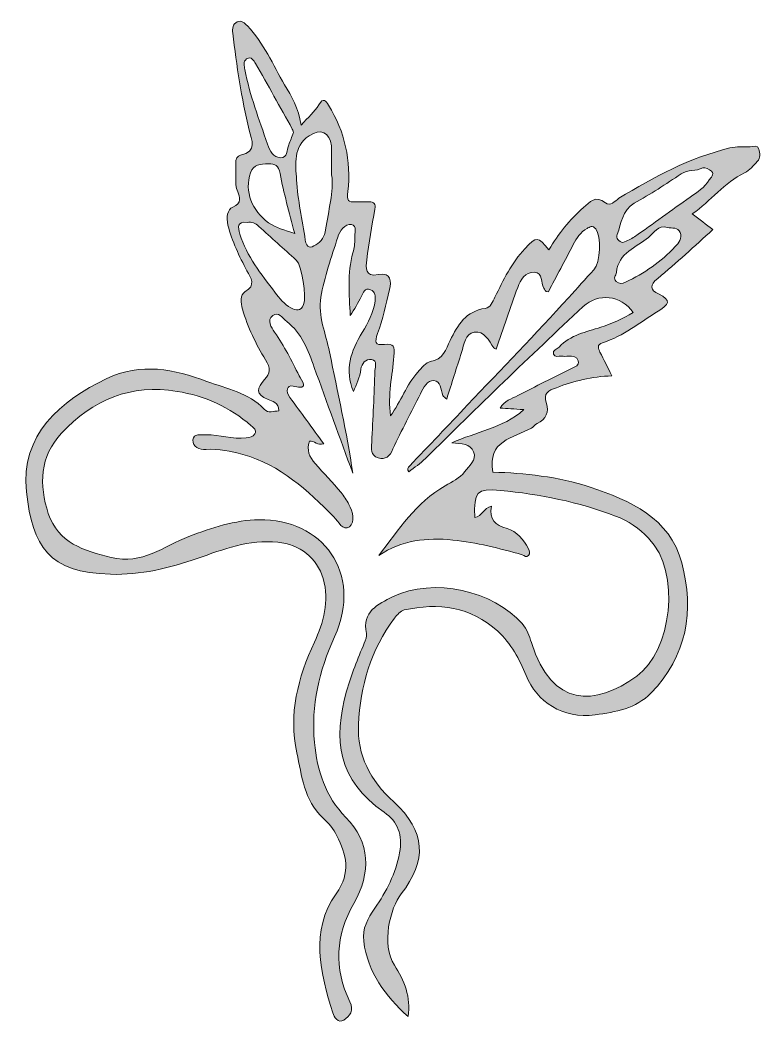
# Model space of a CAD drawing. Extents: x 607 to 1230, y -1548 to -332.
# Drawn here: x 691 to 1149, y -953 to -332 of the extents above; entities that cross this region are included whole.
import ezdxf

# ---------------------------------------------------------------- set-up
doc = ezdxf.new("R2010")
doc.units = 0
doc.header["$MEASUREMENT"] = 0
doc.layers.add('katman 1', color=7, linetype='Continuous')

# ---------------------------------------------------------------- blocks, each defined once
blk = doc.blocks.new('block 2')
at = {"layer": 'katman 1', "true_color": 0x020202}
h = blk.add_hatch(color=18, dxfattribs=at)
h.dxf.hatch_style = 2
edge = h.paths.add_edge_path()
edge.add_spline(control_points=[(1148.14, -411.81), (1147.4, -409.2), (1144.57, -410.23), (1142.7, -410.3), (1138.55, -410.46), (1134.5, -410.07), (1130.27, -411.09), (1105.37, -417.13), (1083.14, -428.89), (1061.62, -442.24), (1058.99, -443.86), (1056.18, -447.52), (1053.29, -445.12), (1047.04, -439.92), (1043.57, -444.58), (1039.69, -447.99), (1031.16, -455.48), (1024.02, -464.16), (1018.31, -474.09), (1011.29, -465.71), (1010.89, -465.62), (1003.41, -473.42), (995.13, -482.09), (990.08, -492.82), (984.84, -503.38), (983.36, -506.33), (982.25, -509.83), (978.82, -510.31), (966.94, -512.01), (961.82, -520.6), (957.17, -530.13), (954.49, -535.62), (952.87, -542), (944.83, -543.26), (942.26, -543.66), (939.46, -547.06), (937.07, -549.8), (930.15, -557.69), (926.78, -567.71), (920.26, -576.77), (918.41, -563.62), (921.47, -551.82), (922.31, -540), (922.78, -533.5), (922.51, -532.09), (916.5, -532.65), (910.64, -533.21), (910.34, -531.21), (912.26, -525.9), (915.45, -517.12), (917.58, -507.9), (919.56, -498.75), (920.66, -493.71), (921.14, -487.94), (912.7, -489.47), (904.34, -490.99), (904.86, -485.29), (905.54, -480.23), (906.95, -469.75), (908.73, -459.3), (910.53, -448.87), (911.07, -445.73), (910.19, -444.36), (906.98, -444.45), (904.28, -444.53), (901.56, -444.33), (898.88, -444.47), (893.85, -444.73), (893.2, -443.82), (893.85, -437.95), (895.92, -419.13), (892.07, -401.06), (881.93, -384.7), (880.16, -381.82), (878.76, -379.62), (875.89, -384.4), (873.33, -388.65), (869.34, -392.03), (864.92, -396.97), (863.45, -386.41), (858.85, -379.17), (854.71, -372.02), (847.48, -359.59), (841.81, -346.12), (831.65, -335.51), (829.92, -333.69), (827.99, -331.98), (825.42, -333.09), (822.46, -334.39), (822.28, -337.27), (822.63, -340.05), (825.11, -360.19), (827.9, -380.25), (832.77, -400), (834.3, -406.19), (838.12, -413.25), (827.42, -415.54), (825.74, -415.9), (824.17, -418.15), (824.43, -420.62), (825.06, -426.48), (823.38, -432.37), (825.72, -438.29), (826.91, -441.32), (828.5, -445.34), (822.64, -447.73), (819.36, -449.07), (818.45, -453.98), (819.64, -458.76), (822.17, -468.88), (826.64, -478.03), (831.43, -487.17), (833.72, -491.53), (837.34, -495.85), (830.16, -500.12), (827.15, -501.9), (827.47, -506.87), (828.66, -510.91), (831.92, -522.01), (836.93, -532.44), (842.87, -542.13), (846.1, -547.4), (845.97, -550.49), (842.35, -554.38), (837.58, -559.51), (836.48, -563.44), (844.51, -566.73), (846.84, -567.69), (851.25, -568.5), (851.05, -573.71), (847.97, -573.83), (844.69, -575.49), (842.04, -572.7), (832.39, -562.5), (818.97, -560.03), (806.66, -555.55), (786.22, -548.09), (766.19, -543.5), (744.3, -553.91), (716.31, -567.22), (691.02, -588.6), (694.98, -623.84), (698.78, -657.61), (708.42, -673.77), (747.06, -674.82), (765.45, -675.32), (783.43, -671.09), (800.68, -665.04), (816.9, -659.36), (832.62, -653.2), (850.47, -654.97), (864.02, -656.3), (874.92, -664.71), (878.56, -677.47), (882.59, -691.59), (878.76, -704.74), (873.15, -716.79), (862.92, -738.86), (857.05, -761.16), (862.29, -785.32), (865.37, -799.51), (866.74, -814.5), (878.34, -825.45), (881.75, -828.68), (885.06, -832.4), (887.08, -836.57), (892.83, -848.42), (896.12, -858.9), (886.56, -872.47), (870.31, -895.49), (876.78, -921.43), (884.54, -946.23), (885.17, -948.23), (887.84, -952.99), (891.4, -950.58), (894.86, -948.23), (897.85, -944.63), (895.17, -939.26), (884.85, -918.66), (886.39, -897.99), (897.49, -878.54), (908.46, -859.3), (907.63, -840.55), (892.59, -825.22), (879.91, -812.3), (874.81, -796.11), (873.19, -778.92), (871.05, -756.12), (876, -734.61), (885.58, -713.53), (903.65, -673.79), (877.68, -640.32), (838.93, -641.06), (824.05, -641.33), (809.55, -645.98), (795.44, -651.44), (780, -657.42), (766.42, -669.04), (747.45, -664.46), (730.38, -660.35), (714.52, -655.38), (708.49, -637.15), (702.67, -619.57), (703.19, -601.97), (716.69, -587.47), (735.96, -566.75), (759.72, -556.93), (788.18, -561.65), (805.24, -564.48), (820.81, -571.31), (833.96, -582.89), (835.42, -584.17), (837.7, -585.52), (836.35, -588.04), (835.25, -590.1), (833.09, -590.13), (830.91, -590.4), (822.46, -591.47), (814.39, -588.33), (806.05, -588.57), (802.94, -588.66), (798.16, -587.45), (797.95, -591.72), (797.71, -596.11), (801.8, -597.79), (806.23, -597.57), (813.96, -597.21), (821.35, -598.51), (828.89, -600.67), (852.13, -607.34), (868.94, -622.87), (885.26, -639.38), (887.96, -642.14), (890.88, -648.43), (894.81, -645.42), (898.59, -642.5), (896.95, -636.16), (894.48, -631.57), (893.11, -628.99), (891.55, -626.43), (889.66, -624.22), (884.41, -618.15), (878.97, -612.26), (873.59, -606.29), (870, -602.33), (868.22, -597.93), (870.09, -592.44), (873.12, -592.01), (875.1, -595.61), (878.9, -594.08), (871.79, -584.33), (864.98, -574.79), (857.91, -565.45), (855.07, -561.69), (856.1, -557.51), (859.91, -558.48), (871.12, -561.31), (864.87, -554.5), (863.66, -551.98), (859.18, -542.7), (854.38, -533.59), (848.51, -525.05), (846.46, -522.08), (843.49, -517.68), (847.41, -514.69), (850.85, -512.08), (853.36, -516.37), (856.01, -518.42), (865.39, -525.7), (869.26, -536.16), (873.06, -546.83), (880.86, -568.72), (888.93, -590.49), (896.9, -612.33), (893.17, -587), (887.53, -562.19), (882.5, -537.26), (880.25, -526.08), (875.19, -514.89), (877.14, -503.49), (879.3, -490.86), (883.69, -478.59), (887.58, -466.31), (888.81, -462.41), (892.11, -457.95), (896.09, -458.45), (899.74, -458.92), (897.91, -464.09), (898.09, -467.19), (898.25, -470.11), (897.87, -472.95), (897.01, -475.94), (893.31, -488.63), (894.77, -501.67), (895.29, -514.82), (898.05, -510.96), (900, -506.84), (902.19, -502.86), (903.38, -500.68), (904.21, -497.31), (907.87, -498.8), (910.86, -500.03), (911.09, -502.95), (910.71, -505.72), (909.76, -512.87), (906.32, -519.2), (902.72, -525.18), (895.74, -536.74), (891.55, -548.43), (897.35, -561.78), (899.17, -557.37), (901.22, -552.95), (901.91, -547.95), (902.39, -544.4), (904.81, -541.55), (908.5, -542.04), (912.35, -542.56), (910.71, -546.4), (910.64, -548.67), (910.12, -563.56), (909.29, -578.43), (908.62, -593.3), (908.46, -597.03), (907.8, -601.32), (912.53, -602.8), (917.34, -604.29), (919.72, -601.74), (921.77, -597.29), (927.07, -585.76), (933.07, -574.55), (938.74, -563.2), (940.64, -559.42), (942.98, -554.7), (947.08, -554.97), (951.05, -555.22), (951.52, -560.5), (952.6, -564.16), (952.87, -565.04), (954.11, -565.65), (954.99, -566.48), (958.14, -556.63), (961.12, -547.12), (964.2, -537.66), (965.8, -532.76), (966.29, -526.04), (972.07, -525.05), (978.34, -523.97), (981.06, -530.31), (984.19, -534.8), (984.48, -535.23), (985.24, -535.32), (985.58, -535.46), (990.01, -522.76), (994.24, -509.99), (998.98, -497.4), (1000.71, -492.79), (1003.38, -487.69), (1009.27, -487.98), (1015, -488.25), (1013.02, -494.55), (1015.16, -497.76), (1015.77, -498.66), (1015.57, -500.08), (1017.92, -500.03), (1022.96, -490.52), (1028.18, -480.74), (1033.34, -470.9), (1035.44, -466.9), (1037.78, -463.08), (1041.84, -460.87), (1043.42, -460), (1045.26, -458.7), (1047.21, -461.17), (1050.68, -465.57), (1050.23, -482.05), (1046.13, -486.41), (1040.83, -492.05), (1035.73, -497.88), (1030.54, -503.58), (1010.03, -526.06), (988.88, -547.98), (967.94, -570.08), (956.04, -582.66), (944.06, -595.2), (932.11, -607.73), (931.03, -608.85), (930.1, -609.95), (931.52, -611.44), (935.01, -608.71), (938.83, -606.29), (941.95, -603.19), (973.94, -571.33), (1006.42, -539.97), (1039.53, -509.25), (1048.81, -500.66), (1062.68, -501.92), (1070.39, -512.94), (1064.08, -516.8), (1057.42, -519.66), (1050.41, -521.95), (1041.28, -524.92), (1031.55, -526.67), (1024.53, -534.31), (1023.23, -535.71), (1020.4, -536.11), (1021.19, -538.65), (1021.86, -540.81), (1024.26, -539.69), (1025.9, -539.89), (1027.39, -540.07), (1028.9, -540.02), (1030.4, -539.93), (1032.94, -539.77), (1035.62, -540.09), (1036.36, -542.7), (1037.21, -545.68), (1034.45, -546.45), (1032.25, -547.53), (1021.16, -553.03), (1010.08, -558.59), (999.05, -564.25), (995.11, -566.27), (990.52, -567.53), (988.16, -572.07), (992.39, -572.32), (996.42, -572.55), (1002.84, -572.95), (989.02, -584.84), (973.08, -586.69), (958.11, -593.5), (964.23, -594.03), (969.75, -593.99), (971.69, -599.09), (973.67, -604.29), (968.81, -607.73), (966.11, -611.35), (963.08, -615.43), (958.31, -617.55), (953.97, -620.07), (936.15, -630.4), (925.27, -647.29), (912.97, -663.14), (927.12, -653.67), (942.85, -652.03), (958.79, -653.65), (973.37, -655.15), (987.67, -658.77), (1001.79, -662.82), (1003.11, -663.2), (1004.35, -664.91), (1005.67, -663.22), (1006.66, -661.96), (1006.26, -660.42), (1005.56, -659.02), (1002.68, -653.22), (998.42, -648.36), (992.34, -646.5), (985.18, -644.32), (980.82, -641.04), (982.81, -632.72), (977.87, -633.55), (976.9, -639.2), (972.36, -639.64), (971.96, -623.78), (973.24, -621.57), (988.34, -622.97), (1012.62, -625.23), (1036.51, -630.11), (1059.46, -638.79), (1067.35, -641.78), (1074.14, -646.54), (1079.92, -652.46), (1100.53, -673.59), (1093.9, -722.66), (1072.64, -737.83), (1046.54, -756.46), (1020.29, -757.66), (1007.45, -717.1), (1006.15, -713.01), (1004.8, -708.88), (1001.68, -705.35), (984.01, -685.3), (946.92, -676.33), (921.47, -688.85), (912.57, -693.23), (902.34, -697.89), (905.35, -711.44), (905.8, -713.48), (904.77, -715.39), (903.98, -717.38), (900.07, -727.17), (895.87, -736.95), (893.04, -747.07), (884.65, -777.19), (887.64, -802.21), (916.3, -822.03), (924.64, -827.79), (927.86, -836.12), (925.85, -847.19), (923.49, -860.13), (917.65, -870.97), (910.52, -881.46), (906.32, -887.65), (902.59, -893.98), (903.63, -901.85), (906.19, -921.18), (917.09, -935.66), (931.14, -948.45), (933.02, -936.4), (928.69, -925.92), (922.67, -916.69), (914.21, -903.88), (920.19, -881.1), (926.8, -872.59), (942.94, -851.81), (942.17, -833.85), (922.22, -815.67), (907.56, -802.3), (899.55, -786.72), (900.41, -767.79), (901.49, -744.06), (907.99, -721.46), (922.71, -702.02), (924.28, -699.95), (926.42, -697.43), (928.71, -696.92), (949.97, -692.22), (969.66, -694.76), (986.55, -710.04), (994.97, -717.64), (1000.03, -727.44), (1004.12, -737.47), (1010.64, -753.5), (1026.71, -764.47), (1046.86, -761.75), (1059.78, -760.01), (1072.05, -757.92), (1081.4, -748.31), (1103.72, -725.38), (1108.36, -697.34), (1100.47, -667.81), (1092.98, -639.78), (1068.66, -629.3), (1043.82, -620.97), (1023.88, -614.29), (1003.11, -612.31), (983.6, -611.62), (979.94, -592.19), (995.99, -590.49), (1007.43, -584.39), (1008.73, -583.69), (1009.63, -582.24), (1010.94, -581.63), (1016.49, -579.07), (1018.37, -574.08), (1016.78, -569.13), (1014.65, -562.48), (1017.79, -561.33), (1022.9, -559.4), (1033.7, -555.33), (1044.65, -552.48), (1057.26, -552.09), (1054.54, -546.68), (1052.11, -542.07), (1049.87, -537.37), (1048.81, -535.12), (1047.64, -532.76), (1051.51, -531.57), (1064.41, -527.63), (1074.55, -518.83), (1085.83, -512.01), (1092.6, -507.92), (1094.35, -505.41), (1085.99, -501.34), (1081.02, -498.91), (1080.23, -496.1), (1085.59, -491.76), (1097.32, -482.27), (1108.27, -471.82), (1119.71, -461.6), (1115.44, -458.34), (1111.57, -455.37), (1106.96, -451.84), (1118.47, -443.93), (1126.68, -432.53), (1139.26, -426.53), (1142.66, -424.91), (1144.7, -421.94), (1147.22, -419.45), (1149.45, -417.24), (1148.82, -414.26), (1148.14, -411.81)], knot_values=[0, 0, 0, 0, 1, 1, 1, 2, 2, 2, 3, 3, 3, 4, 4, 4, 5, 5, 5, 6, 6, 6, 7, 7, 7, 8, 8, 8, 9, 9, 9, 10, 10, 10, 11, 11, 11, 12, 12, 12, 13, 13, 13, 14, 14, 14, 15, 15, 15, 16, 16, 16, 17, 17, 17, 18, 18, 18, 19, 19, 19, 20, 20, 20, 21, 21, 21, 22, 22, 22, 23, 23, 23, 24, 24, 24, 25, 25, 25, 26, 26, 26, 27, 27, 27, 28, 28, 28, 29, 29, 29, 30, 30, 30, 31, 31, 31, 32, 32, 32, 33, 33, 33, 34, 34, 34, 35, 35, 35, 36, 36, 36, 37, 37, 37, 38, 38, 38, 39, 39, 39, 40, 40, 40, 41, 41, 41, 42, 42, 42, 43, 43, 43, 44, 44, 44, 45, 45, 45, 46, 46, 46, 47, 47, 47, 48, 48, 48, 49, 49, 49, 50, 50, 50, 51, 51, 51, 52, 52, 52, 53, 53, 53, 54, 54, 54, 55, 55, 55, 56, 56, 56, 57, 57, 57, 58, 58, 58, 59, 59, 59, 60, 60, 60, 61, 61, 61, 62, 62, 62, 63, 63, 63, 64, 64, 64, 65, 65, 65, 66, 66, 66, 67, 67, 67, 68, 68, 68, 69, 69, 69, 70, 70, 70, 71, 71, 71, 72, 72, 72, 73, 73, 73, 74, 74, 74, 75, 75, 75, 76, 76, 76, 77, 77, 77, 78, 78, 78, 79, 79, 79, 80, 80, 80, 81, 81, 81, 82, 82, 82, 83, 83, 83, 84, 84, 84, 85, 85, 85, 86, 86, 86, 87, 87, 87, 88, 88, 88, 89, 89, 89, 90, 90, 90, 91, 91, 91, 92, 92, 92, 93, 93, 93, 94, 94, 94, 95, 95, 95, 96, 96, 96, 97, 97, 97, 98, 98, 98, 99, 99, 99, 100, 100, 100, 101, 101, 101, 102, 102, 102, 103, 103, 103, 104, 104, 104, 105, 105, 105, 106, 106, 106, 107, 107, 107, 108, 108, 108, 109, 109, 109, 110, 110, 110, 111, 111, 111, 112, 112, 112, 113, 113, 113, 114, 114, 114, 115, 115, 115, 116, 116, 116, 117, 117, 117, 118, 118, 118, 119, 119, 119, 120, 120, 120, 121, 121, 121, 122, 122, 122, 123, 123, 123, 124, 124, 124, 125, 125, 125, 126, 126, 126, 127, 127, 127, 128, 128, 128, 129, 129, 129, 130, 130, 130, 131, 131, 131, 132, 132, 132, 133, 133, 133, 134, 134, 134, 135, 135, 135, 136, 136, 136, 137, 137, 137, 138, 138, 138, 139, 139, 139, 140, 140, 140, 141, 141, 141, 142, 142, 142, 143, 143, 143, 144, 144, 144, 145, 145, 145, 146, 146, 146, 147, 147, 147, 148, 148, 148, 149, 149, 149, 150, 150, 150, 151, 151, 151, 152, 152, 152, 153, 153, 153, 154, 154, 154, 155, 155, 155, 156, 156, 156, 157, 157, 157, 158, 158, 158, 159, 159, 159, 160, 160, 160, 161, 161, 161, 162, 162, 162, 163, 163, 163, 164, 164, 164, 165, 165, 165, 166, 166, 166, 167, 167, 167, 168, 168, 168, 169, 169, 169, 170, 170, 170, 171, 171, 171, 172, 172, 172, 173, 173, 173, 174, 174, 174, 175, 175, 175, 176, 176, 176, 177, 177, 177, 178, 178, 178, 179, 179, 179, 180, 180, 180, 181, 181, 181, 182, 182, 182, 183, 183, 183, 184, 184, 184, 185, 185, 185, 186, 186, 186, 187, 187, 187, 188, 188, 188, 189, 189, 189, 190, 190, 190, 191, 191, 191, 192, 192, 192, 193, 193, 193, 194, 194, 194, 195, 195, 195, 196, 196, 196, 197, 197, 197, 197], degree=3, periodic=1)
edge = h.paths.add_edge_path()
edge.add_spline(control_points=[(830.14, -362.65), (829.7, -360.38), (828.84, -357.65), (831.22, -356.02), (834.21, -353.97), (835.72, -357.25), (836.6, -358.76), (844.4, -372.22), (851.92, -385.84), (859.46, -399.42), (859.88, -400.16), (860.06, -401.04), (860.24, -401.51), (859.16, -404.32), (858.18, -406.75), (857.27, -409.22), (856.1, -412.3), (856.58, -417.4), (852.1, -417.11), (847.88, -416.86), (845.5, -413.06), (844.06, -408.73), (838.98, -393.49), (833.13, -378.51), (830.14, -362.65)], knot_values=[0, 0, 0, 0, 1, 1, 1, 2, 2, 2, 3, 3, 3, 4, 4, 4, 5, 5, 5, 6, 6, 6, 7, 7, 7, 8, 8, 8, 8], degree=3, periodic=1)
edge = h.paths.add_edge_path()
edge.add_spline(control_points=[(833.61, -426.42), (835.4, -421.16), (839.85, -421.07), (844.57, -420.96), (849.09, -420.86), (850.94, -421.7), (851.88, -426.91), (854.04, -438.91), (857.59, -450.63), (860.94, -463.95), (854.64, -461.77), (849.45, -460.74), (844.76, -457.37), (834.44, -449.95), (829.69, -438.02), (833.61, -426.42)], knot_values=[0, 0, 0, 0, 1, 1, 1, 2, 2, 2, 3, 3, 3, 4, 4, 4, 5, 5, 5, 5], degree=3, periodic=1)
edge = h.paths.add_edge_path()
edge.add_spline(control_points=[(866.47, -507.92), (864.6, -512.19), (861.73, -511.83), (858.6, -510.06), (854.47, -507.76), (851.54, -504.14), (848.71, -500.37), (840.26, -489.11), (831.29, -478.2), (827.06, -464.36), (825.67, -459.86), (825.22, -456.58), (831.69, -457.12), (834.35, -456.76), (836.59, -457.57), (838.77, -459.6), (846.37, -466.67), (854.22, -473.46), (861.91, -480.45), (865.53, -483.74), (868.45, -503.45), (866.47, -507.92)], knot_values=[0, 0, 0, 0, 1, 1, 1, 2, 2, 2, 3, 3, 3, 4, 4, 4, 5, 5, 5, 6, 6, 6, 7, 7, 7, 7], degree=3, periodic=1)
edge = h.paths.add_edge_path()
edge.add_spline(control_points=[(880.09, -461.75), (879.57, -465.64), (877.41, -469.08), (873.97, -471.1), (870.79, -472.95), (868.2, -473.4), (867.52, -468.05), (865.93, -455.57), (862.62, -443.21), (862.06, -430.71), (861.64, -421.29), (859.66, -410.23), (869.93, -403.51), (877.1, -398.83), (882.5, -401.31), (883.76, -409.67), (883.85, -410.26), (883.82, -410.86), (883.82, -411.45), (883.82, -416.21), (883.82, -421), (883.82, -427.74), (885.37, -438.04), (881.69, -449.81), (880.09, -461.75)], knot_values=[0, 0, 0, 0, 1, 1, 1, 2, 2, 2, 3, 3, 3, 4, 4, 4, 5, 5, 5, 6, 6, 6, 7, 7, 7, 8, 8, 8, 8], degree=3, periodic=1)
edge = h.paths.add_edge_path()
edge.add_spline(control_points=[(1096.38, -472.14), (1087.7, -481.58), (1077.2, -488.61), (1065.65, -494.1), (1063.56, -495.09), (1061.78, -495.24), (1059.92, -493.6), (1057.65, -491.6), (1059.85, -489.98), (1060.03, -488.12), (1061.18, -475.78), (1072.5, -472.7), (1079.97, -466.38), (1083.13, -463.71), (1085.92, -458.63), (1091.57, -460.22), (1094.42, -461.01), (1098.11, -459.82), (1099.46, -463.44), (1100.76, -466.95), (1098.51, -469.84), (1096.38, -472.14)], knot_values=[0, 0, 0, 0, 1, 1, 1, 2, 2, 2, 3, 3, 3, 4, 4, 4, 5, 5, 5, 6, 6, 6, 7, 7, 7, 7], degree=3, periodic=1)
edge = h.paths.add_edge_path()
edge.add_spline(control_points=[(1117.42, -430.89), (1114.63, -435.5), (1110.02, -438.4), (1105.66, -441.48), (1094.19, -449.62), (1082.82, -457.91), (1071.31, -466), (1069.18, -467.48), (1066.59, -468.32), (1064.08, -469.55), (1061.45, -468.99), (1059.53, -467.03), (1060.52, -464.58), (1063.24, -457.79), (1063.45, -449.72), (1071.11, -445.32), (1080.98, -439.63), (1090.67, -433.54), (1100.06, -427.09), (1104.29, -424.17), (1109.28, -425.67), (1113.55, -423.4), (1114.7, -422.78), (1117.66, -424.21), (1118.94, -425.5), (1120.88, -427.49), (1118.29, -429.47), (1117.42, -430.89)], knot_values=[0, 0, 0, 0, 1, 1, 1, 2, 2, 2, 3, 3, 3, 4, 4, 4, 5, 5, 5, 6, 6, 6, 7, 7, 7, 8, 8, 8, 9, 9, 9, 9], degree=3, periodic=1)
at = {"layer": 'katman 1', "lineweight": 0}
for points, knots in [([(1148.14, -411.81), (1147.4, -409.2), (1144.57, -410.23), (1142.7, -410.3), (1138.55, -410.46), (1134.5, -410.07), (1130.27, -411.09), (1105.37, -417.13), (1083.14, -428.89), (1061.62, -442.24), (1058.99, -443.86), (1056.18, -447.52), (1053.29, -445.12), (1047.04, -439.92), (1043.57, -444.58), (1039.69, -447.99), (1031.16, -455.48), (1024.02, -464.16), (1018.31, -474.09), (1011.29, -465.71), (1010.89, -465.62), (1003.41, -473.42), (995.13, -482.09), (990.08, -492.82), (984.84, -503.38), (983.36, -506.33), (982.25, -509.83), (978.82, -510.31), (966.94, -512.01), (961.82, -520.6), (957.17, -530.13), (954.49, -535.62), (952.87, -542), (944.83, -543.26), (942.26, -543.66), (939.46, -547.06), (937.07, -549.8), (930.15, -557.69), (926.78, -567.71), (920.26, -576.77), (918.41, -563.62), (921.47, -551.82), (922.31, -540), (922.78, -533.5), (922.51, -532.09), (916.5, -532.65), (910.64, -533.21), (910.34, -531.21), (912.26, -525.9), (915.45, -517.12), (917.58, -507.9), (919.56, -498.75), (920.66, -493.71), (921.14, -487.94), (912.7, -489.47), (904.34, -490.99), (904.86, -485.29), (905.54, -480.23), (906.95, -469.75), (908.73, -459.3), (910.53, -448.87), (911.07, -445.73), (910.19, -444.36), (906.98, -444.45), (904.28, -444.53), (901.56, -444.33), (898.88, -444.47), (893.85, -444.73), (893.2, -443.82), (893.85, -437.95), (895.92, -419.13), (892.07, -401.06), (881.93, -384.7), (880.16, -381.82), (878.76, -379.62), (875.89, -384.4), (873.33, -388.65), (869.34, -392.03), (864.92, -396.97), (863.45, -386.41), (858.85, -379.17), (854.71, -372.02), (847.48, -359.59), (841.81, -346.12), (831.65, -335.51), (829.92, -333.69), (827.99, -331.98), (825.42, -333.09), (822.46, -334.39), (822.28, -337.27), (822.63, -340.05), (825.11, -360.19), (827.9, -380.25), (832.77, -400), (834.3, -406.19), (838.12, -413.25), (827.42, -415.54), (825.74, -415.9), (824.17, -418.15), (824.43, -420.62), (825.06, -426.48), (823.38, -432.37), (825.72, -438.29), (826.91, -441.32), (828.5, -445.34), (822.64, -447.73), (819.36, -449.07), (818.45, -453.98), (819.64, -458.76), (822.17, -468.88), (826.64, -478.03), (831.43, -487.17), (833.72, -491.53), (837.34, -495.85), (830.16, -500.12), (827.15, -501.9), (827.47, -506.87), (828.66, -510.91), (831.92, -522.01), (836.93, -532.44), (842.87, -542.13), (846.1, -547.4), (845.97, -550.49), (842.35, -554.38), (837.58, -559.51), (836.48, -563.44), (844.51, -566.73), (846.84, -567.69), (851.25, -568.5), (851.05, -573.71), (847.97, -573.83), (844.69, -575.49), (842.04, -572.7), (832.39, -562.5), (818.97, -560.03), (806.66, -555.55), (786.22, -548.09), (766.19, -543.5), (744.3, -553.91), (716.31, -567.22), (691.02, -588.6), (694.98, -623.84), (698.78, -657.61), (708.42, -673.77), (747.06, -674.82), (765.45, -675.32), (783.43, -671.09), (800.68, -665.04), (816.9, -659.36), (832.62, -653.2), (850.47, -654.97), (864.02, -656.3), (874.92, -664.71), (878.56, -677.47), (882.59, -691.59), (878.76, -704.74), (873.15, -716.79), (862.92, -738.86), (857.05, -761.16), (862.29, -785.32), (865.37, -799.51), (866.74, -814.5), (878.34, -825.45), (881.75, -828.68), (885.06, -832.4), (887.08, -836.57), (892.83, -848.42), (896.12, -858.9), (886.56, -872.47), (870.31, -895.49), (876.78, -921.43), (884.54, -946.23), (885.17, -948.23), (887.84, -952.99), (891.4, -950.58), (894.86, -948.23), (897.85, -944.63), (895.17, -939.26), (884.85, -918.66), (886.39, -897.99), (897.49, -878.54), (908.46, -859.3), (907.63, -840.55), (892.59, -825.22), (879.91, -812.3), (874.81, -796.11), (873.19, -778.92), (871.05, -756.12), (876, -734.61), (885.58, -713.53), (903.65, -673.79), (877.68, -640.32), (838.93, -641.06), (824.05, -641.33), (809.55, -645.98), (795.44, -651.44), (780, -657.42), (766.42, -669.04), (747.45, -664.46), (730.38, -660.35), (714.52, -655.38), (708.49, -637.15), (702.67, -619.57), (703.19, -601.97), (716.69, -587.47), (735.96, -566.75), (759.72, -556.93), (788.18, -561.65), (805.24, -564.48), (820.81, -571.31), (833.96, -582.89), (835.42, -584.17), (837.7, -585.52), (836.35, -588.04), (835.25, -590.1), (833.09, -590.13), (830.91, -590.4), (822.46, -591.47), (814.39, -588.33), (806.05, -588.57), (802.94, -588.66), (798.16, -587.45), (797.95, -591.72), (797.71, -596.11), (801.8, -597.79), (806.23, -597.57), (813.96, -597.21), (821.35, -598.51), (828.89, -600.67), (852.13, -607.34), (868.94, -622.87), (885.26, -639.38), (887.96, -642.14), (890.88, -648.43), (894.81, -645.42), (898.59, -642.5), (896.95, -636.16), (894.48, -631.57), (893.11, -628.99), (891.55, -626.43), (889.66, -624.22), (884.41, -618.15), (878.97, -612.26), (873.59, -606.29), (870, -602.33), (868.22, -597.93), (870.09, -592.44), (873.12, -592.01), (875.1, -595.61), (878.9, -594.08), (871.79, -584.33), (864.98, -574.79), (857.91, -565.45), (855.07, -561.69), (856.1, -557.51), (859.91, -558.48), (871.12, -561.31), (864.87, -554.5), (863.66, -551.98), (859.18, -542.7), (854.38, -533.59), (848.51, -525.05), (846.46, -522.08), (843.49, -517.68), (847.41, -514.69), (850.85, -512.08), (853.36, -516.37), (856.01, -518.42), (865.39, -525.7), (869.26, -536.16), (873.06, -546.83), (880.86, -568.72), (888.93, -590.49), (896.9, -612.33), (893.17, -587), (887.53, -562.19), (882.5, -537.26), (880.25, -526.08), (875.19, -514.89), (877.14, -503.49), (879.3, -490.86), (883.69, -478.59), (887.58, -466.31), (888.81, -462.41), (892.11, -457.95), (896.09, -458.45), (899.74, -458.92), (897.91, -464.09), (898.09, -467.19), (898.25, -470.11), (897.87, -472.95), (897.01, -475.94), (893.31, -488.63), (894.77, -501.67), (895.29, -514.82), (898.05, -510.96), (900, -506.84), (902.19, -502.86), (903.38, -500.68), (904.21, -497.31), (907.87, -498.8), (910.86, -500.03), (911.09, -502.95), (910.71, -505.72), (909.76, -512.87), (906.32, -519.2), (902.72, -525.18), (895.74, -536.74), (891.55, -548.43), (897.35, -561.78), (899.17, -557.37), (901.22, -552.95), (901.91, -547.95), (902.39, -544.4), (904.81, -541.55), (908.5, -542.04), (912.35, -542.56), (910.71, -546.4), (910.64, -548.67), (910.12, -563.56), (909.29, -578.43), (908.62, -593.3), (908.46, -597.03), (907.8, -601.32), (912.53, -602.8), (917.34, -604.29), (919.72, -601.74), (921.77, -597.29), (927.07, -585.76), (933.07, -574.55), (938.74, -563.2), (940.64, -559.42), (942.98, -554.7), (947.08, -554.97), (951.05, -555.22), (951.52, -560.5), (952.6, -564.16), (952.87, -565.04), (954.11, -565.65), (954.99, -566.48), (958.14, -556.63), (961.12, -547.12), (964.2, -537.66), (965.8, -532.76), (966.29, -526.04), (972.07, -525.05), (978.34, -523.97), (981.06, -530.31), (984.19, -534.8), (984.48, -535.23), (985.24, -535.32), (985.58, -535.46), (990.01, -522.76), (994.24, -509.99), (998.98, -497.4), (1000.71, -492.79), (1003.38, -487.69), (1009.27, -487.98), (1015, -488.25), (1013.02, -494.55), (1015.16, -497.76), (1015.77, -498.66), (1015.57, -500.08), (1017.92, -500.03), (1022.96, -490.52), (1028.18, -480.74), (1033.34, -470.9), (1035.44, -466.9), (1037.78, -463.08), (1041.84, -460.87), (1043.42, -460), (1045.26, -458.7), (1047.21, -461.17), (1050.68, -465.57), (1050.23, -482.05), (1046.13, -486.41), (1040.83, -492.05), (1035.73, -497.88), (1030.54, -503.58), (1010.03, -526.06), (988.88, -547.98), (967.94, -570.08), (956.04, -582.66), (944.06, -595.2), (932.11, -607.73), (931.03, -608.85), (930.1, -609.95), (931.52, -611.44), (935.01, -608.71), (938.83, -606.29), (941.95, -603.19), (973.94, -571.33), (1006.42, -539.97), (1039.53, -509.25), (1048.81, -500.66), (1062.68, -501.92), (1070.39, -512.94), (1064.08, -516.8), (1057.42, -519.66), (1050.41, -521.95), (1041.28, -524.92), (1031.55, -526.67), (1024.53, -534.31), (1023.23, -535.71), (1020.4, -536.11), (1021.19, -538.65), (1021.86, -540.81), (1024.26, -539.69), (1025.9, -539.89), (1027.39, -540.07), (1028.9, -540.02), (1030.4, -539.93), (1032.94, -539.77), (1035.62, -540.09), (1036.36, -542.7), (1037.21, -545.68), (1034.45, -546.45), (1032.25, -547.53), (1021.16, -553.03), (1010.08, -558.59), (999.05, -564.25), (995.11, -566.27), (990.52, -567.53), (988.16, -572.07), (992.39, -572.32), (996.42, -572.55), (1002.84, -572.95), (989.02, -584.84), (973.08, -586.69), (958.11, -593.5), (964.23, -594.03), (969.75, -593.99), (971.69, -599.09), (973.67, -604.29), (968.81, -607.73), (966.11, -611.35), (963.08, -615.43), (958.31, -617.55), (953.97, -620.07), (936.15, -630.4), (925.27, -647.29), (912.97, -663.14), (927.12, -653.67), (942.85, -652.03), (958.79, -653.65), (973.37, -655.15), (987.67, -658.77), (1001.79, -662.82), (1003.11, -663.2), (1004.35, -664.91), (1005.67, -663.22), (1006.66, -661.96), (1006.26, -660.42), (1005.56, -659.02), (1002.68, -653.22), (998.42, -648.36), (992.34, -646.5), (985.18, -644.32), (980.82, -641.04), (982.81, -632.72), (977.87, -633.55), (976.9, -639.2), (972.36, -639.64), (971.96, -623.78), (973.24, -621.57), (988.34, -622.97), (1012.62, -625.23), (1036.51, -630.11), (1059.46, -638.79), (1067.35, -641.78), (1074.14, -646.54), (1079.92, -652.46), (1100.53, -673.59), (1093.9, -722.66), (1072.64, -737.83), (1046.54, -756.46), (1020.29, -757.66), (1007.45, -717.1), (1006.15, -713.01), (1004.8, -708.88), (1001.68, -705.35), (984.01, -685.3), (946.92, -676.33), (921.47, -688.85), (912.57, -693.23), (902.34, -697.89), (905.35, -711.44), (905.8, -713.48), (904.77, -715.39), (903.98, -717.38), (900.07, -727.17), (895.87, -736.95), (893.04, -747.07), (884.65, -777.19), (887.64, -802.21), (916.3, -822.03), (924.64, -827.79), (927.86, -836.12), (925.85, -847.19), (923.49, -860.13), (917.65, -870.97), (910.52, -881.46), (906.32, -887.65), (902.59, -893.98), (903.63, -901.85), (906.19, -921.18), (917.09, -935.66), (931.14, -948.45), (933.02, -936.4), (928.69, -925.92), (922.67, -916.69), (914.21, -903.88), (920.19, -881.1), (926.8, -872.59), (942.94, -851.81), (942.17, -833.85), (922.22, -815.67), (907.56, -802.3), (899.55, -786.72), (900.41, -767.79), (901.49, -744.06), (907.99, -721.46), (922.71, -702.02), (924.28, -699.95), (926.42, -697.43), (928.71, -696.92), (949.97, -692.22), (969.66, -694.76), (986.55, -710.04), (994.97, -717.64), (1000.03, -727.44), (1004.12, -737.47), (1010.64, -753.5), (1026.71, -764.47), (1046.86, -761.75), (1059.78, -760.01), (1072.05, -757.92), (1081.4, -748.31), (1103.72, -725.38), (1108.36, -697.34), (1100.47, -667.81), (1092.98, -639.78), (1068.66, -629.3), (1043.82, -620.97), (1023.88, -614.29), (1003.11, -612.31), (983.6, -611.62), (979.94, -592.19), (995.99, -590.49), (1007.43, -584.39), (1008.73, -583.69), (1009.63, -582.24), (1010.94, -581.63), (1016.49, -579.07), (1018.37, -574.08), (1016.78, -569.13), (1014.65, -562.48), (1017.79, -561.33), (1022.9, -559.4), (1033.7, -555.33), (1044.65, -552.48), (1057.26, -552.09), (1054.54, -546.68), (1052.11, -542.07), (1049.87, -537.37), (1048.81, -535.12), (1047.64, -532.76), (1051.51, -531.57), (1064.41, -527.63), (1074.55, -518.83), (1085.83, -512.01), (1092.6, -507.92), (1094.35, -505.41), (1085.99, -501.34), (1081.02, -498.91), (1080.23, -496.1), (1085.59, -491.76), (1097.32, -482.27), (1108.27, -471.82), (1119.71, -461.6), (1115.44, -458.34), (1111.57, -455.37), (1106.96, -451.84), (1118.47, -443.93), (1126.68, -432.53), (1139.26, -426.53), (1142.66, -424.91), (1144.7, -421.94), (1147.22, -419.45), (1149.45, -417.24), (1148.82, -414.26), (1148.14, -411.81)], [0, 0, 0, 0, 1, 1, 1, 2, 2, 2, 3, 3, 3, 4, 4, 4, 5, 5, 5, 6, 6, 6, 7, 7, 7, 8, 8, 8, 9, 9, 9, 10, 10, 10, 11, 11, 11, 12, 12, 12, 13, 13, 13, 14, 14, 14, 15, 15, 15, 16, 16, 16, 17, 17, 17, 18, 18, 18, 19, 19, 19, 20, 20, 20, 21, 21, 21, 22, 22, 22, 23, 23, 23, 24, 24, 24, 25, 25, 25, 26, 26, 26, 27, 27, 27, 28, 28, 28, 29, 29, 29, 30, 30, 30, 31, 31, 31, 32, 32, 32, 33, 33, 33, 34, 34, 34, 35, 35, 35, 36, 36, 36, 37, 37, 37, 38, 38, 38, 39, 39, 39, 40, 40, 40, 41, 41, 41, 42, 42, 42, 43, 43, 43, 44, 44, 44, 45, 45, 45, 46, 46, 46, 47, 47, 47, 48, 48, 48, 49, 49, 49, 50, 50, 50, 51, 51, 51, 52, 52, 52, 53, 53, 53, 54, 54, 54, 55, 55, 55, 56, 56, 56, 57, 57, 57, 58, 58, 58, 59, 59, 59, 60, 60, 60, 61, 61, 61, 62, 62, 62, 63, 63, 63, 64, 64, 64, 65, 65, 65, 66, 66, 66, 67, 67, 67, 68, 68, 68, 69, 69, 69, 70, 70, 70, 71, 71, 71, 72, 72, 72, 73, 73, 73, 74, 74, 74, 75, 75, 75, 76, 76, 76, 77, 77, 77, 78, 78, 78, 79, 79, 79, 80, 80, 80, 81, 81, 81, 82, 82, 82, 83, 83, 83, 84, 84, 84, 85, 85, 85, 86, 86, 86, 87, 87, 87, 88, 88, 88, 89, 89, 89, 90, 90, 90, 91, 91, 91, 92, 92, 92, 93, 93, 93, 94, 94, 94, 95, 95, 95, 96, 96, 96, 97, 97, 97, 98, 98, 98, 99, 99, 99, 100, 100, 100, 101, 101, 101, 102, 102, 102, 103, 103, 103, 104, 104, 104, 105, 105, 105, 106, 106, 106, 107, 107, 107, 108, 108, 108, 109, 109, 109, 110, 110, 110, 111, 111, 111, 112, 112, 112, 113, 113, 113, 114, 114, 114, 115, 115, 115, 116, 116, 116, 117, 117, 117, 118, 118, 118, 119, 119, 119, 120, 120, 120, 121, 121, 121, 122, 122, 122, 123, 123, 123, 124, 124, 124, 125, 125, 125, 126, 126, 126, 127, 127, 127, 128, 128, 128, 129, 129, 129, 130, 130, 130, 131, 131, 131, 132, 132, 132, 133, 133, 133, 134, 134, 134, 135, 135, 135, 136, 136, 136, 137, 137, 137, 138, 138, 138, 139, 139, 139, 140, 140, 140, 141, 141, 141, 142, 142, 142, 143, 143, 143, 144, 144, 144, 145, 145, 145, 146, 146, 146, 147, 147, 147, 148, 148, 148, 149, 149, 149, 150, 150, 150, 151, 151, 151, 152, 152, 152, 153, 153, 153, 154, 154, 154, 155, 155, 155, 156, 156, 156, 157, 157, 157, 158, 158, 158, 159, 159, 159, 160, 160, 160, 161, 161, 161, 162, 162, 162, 163, 163, 163, 164, 164, 164, 165, 165, 165, 166, 166, 166, 167, 167, 167, 168, 168, 168, 169, 169, 169, 170, 170, 170, 171, 171, 171, 172, 172, 172, 173, 173, 173, 174, 174, 174, 175, 175, 175, 176, 176, 176, 177, 177, 177, 178, 178, 178, 179, 179, 179, 180, 180, 180, 181, 181, 181, 182, 182, 182, 183, 183, 183, 184, 184, 184, 185, 185, 185, 186, 186, 186, 187, 187, 187, 188, 188, 188, 189, 189, 189, 190, 190, 190, 191, 191, 191, 192, 192, 192, 193, 193, 193, 194, 194, 194, 195, 195, 195, 196, 196, 196, 197, 197, 197, 197]), ([(830.14, -362.65), (829.7, -360.38), (828.84, -357.65), (831.22, -356.02), (834.21, -353.97), (835.72, -357.25), (836.6, -358.76), (844.4, -372.22), (851.92, -385.84), (859.46, -399.42), (859.88, -400.16), (860.06, -401.04), (860.24, -401.51), (859.16, -404.32), (858.18, -406.75), (857.27, -409.22), (856.1, -412.3), (856.58, -417.4), (852.1, -417.11), (847.88, -416.86), (845.5, -413.06), (844.06, -408.73), (838.98, -393.49), (833.13, -378.51), (830.14, -362.65)], [0, 0, 0, 0, 1, 1, 1, 2, 2, 2, 3, 3, 3, 4, 4, 4, 5, 5, 5, 6, 6, 6, 7, 7, 7, 8, 8, 8, 8]), ([(880.09, -461.75), (879.57, -465.64), (877.41, -469.08), (873.97, -471.1), (870.79, -472.95), (868.2, -473.4), (867.52, -468.05), (865.93, -455.57), (862.62, -443.21), (862.06, -430.71), (861.64, -421.29), (859.66, -410.23), (869.93, -403.51), (877.1, -398.83), (882.5, -401.31), (883.76, -409.67), (883.85, -410.26), (883.82, -410.86), (883.82, -411.45), (883.82, -416.21), (883.82, -421), (883.82, -427.74), (885.37, -438.04), (881.69, -449.81), (880.09, -461.75)], [0, 0, 0, 0, 1, 1, 1, 2, 2, 2, 3, 3, 3, 4, 4, 4, 5, 5, 5, 6, 6, 6, 7, 7, 7, 8, 8, 8, 8]), ([(833.61, -426.42), (835.4, -421.16), (839.85, -421.07), (844.57, -420.96), (849.09, -420.86), (850.94, -421.7), (851.88, -426.91), (854.04, -438.91), (857.59, -450.63), (860.94, -463.95), (854.64, -461.77), (849.45, -460.74), (844.76, -457.37), (834.44, -449.95), (829.69, -438.02), (833.61, -426.42)], [0, 0, 0, 0, 1, 1, 1, 2, 2, 2, 3, 3, 3, 4, 4, 4, 5, 5, 5, 5]), ([(1117.42, -430.89), (1114.63, -435.5), (1110.02, -438.4), (1105.66, -441.48), (1094.19, -449.62), (1082.82, -457.91), (1071.31, -466), (1069.18, -467.48), (1066.59, -468.32), (1064.08, -469.55), (1061.45, -468.99), (1059.53, -467.03), (1060.52, -464.58), (1063.24, -457.79), (1063.45, -449.72), (1071.11, -445.32), (1080.98, -439.63), (1090.67, -433.54), (1100.06, -427.09), (1104.29, -424.17), (1109.28, -425.67), (1113.55, -423.4), (1114.7, -422.78), (1117.66, -424.21), (1118.94, -425.5), (1120.88, -427.49), (1118.29, -429.47), (1117.42, -430.89)], [0, 0, 0, 0, 1, 1, 1, 2, 2, 2, 3, 3, 3, 4, 4, 4, 5, 5, 5, 6, 6, 6, 7, 7, 7, 8, 8, 8, 9, 9, 9, 9]), ([(866.47, -507.92), (864.6, -512.19), (861.73, -511.83), (858.6, -510.06), (854.47, -507.76), (851.54, -504.14), (848.71, -500.37), (840.26, -489.11), (831.29, -478.2), (827.06, -464.36), (825.67, -459.86), (825.22, -456.58), (831.69, -457.12), (834.35, -456.76), (836.59, -457.57), (838.77, -459.6), (846.37, -466.67), (854.22, -473.46), (861.91, -480.45), (865.53, -483.74), (868.45, -503.45), (866.47, -507.92)], [0, 0, 0, 0, 1, 1, 1, 2, 2, 2, 3, 3, 3, 4, 4, 4, 5, 5, 5, 6, 6, 6, 7, 7, 7, 7]), ([(1096.38, -472.14), (1087.7, -481.58), (1077.2, -488.61), (1065.65, -494.1), (1063.56, -495.09), (1061.78, -495.24), (1059.92, -493.6), (1057.65, -491.6), (1059.85, -489.98), (1060.03, -488.12), (1061.18, -475.78), (1072.5, -472.7), (1079.97, -466.38), (1083.13, -463.71), (1085.92, -458.63), (1091.57, -460.22), (1094.42, -461.01), (1098.11, -459.82), (1099.46, -463.44), (1100.76, -466.95), (1098.51, -469.84), (1096.38, -472.14)], [0, 0, 0, 0, 1, 1, 1, 2, 2, 2, 3, 3, 3, 4, 4, 4, 5, 5, 5, 6, 6, 6, 7, 7, 7, 7])]:
    blk.add_open_spline(points, degree=3, knots=knots, dxfattribs=at)

msp = doc.modelspace()

# ---------------------------------------------------------------- block references
at = {"layer": 'katman 1'}
msp.add_blockref('block 2', (0, 0), dxfattribs=at)

doc.saveas('drawing.dxf')
